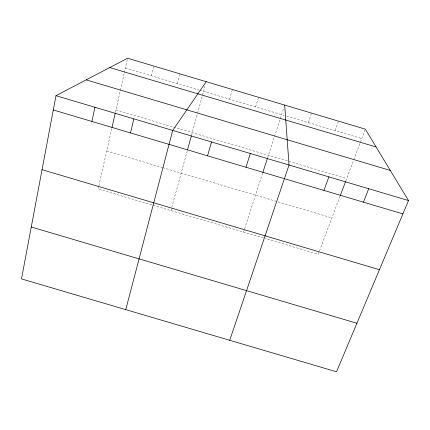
<?xml version="1.0" encoding="UTF-8"?>
<svg xmlns="http://www.w3.org/2000/svg" width="430" height="430" viewBox="0 0 430 430"><rect width="100%" height="100%" fill="white"/><g stroke="black" fill="none" stroke-linecap="round" stroke-linejoin="round"><path stroke-width="0.32" stroke-dasharray="2.15 1.61" d="M98.728 186.373L98.142 188.99L264.617 238.327M98.879 185.717L111.832 128.188M115.353 112.542L120.212 90.972M120.357 90.321L124.184 73.315M124.334 72.665L127.581 58.227M151.446 75.863L153.811 66.053M177.504 83.63L180.019 73.869M170.914 210.56L171.624 207.975M171.796 207.33L187.152 151.269M191.549 135.213L197.37 113.955M197.547 113.31L205.502 84.275M229.572 99.158L232.383 89.488M255.581 106.909L258.532 97.287M243.541 232.082L244.364 229.534M244.568 228.9L262.666 173.021M267.584 157.831L283.838 107.64M308.321 122.636L311.567 113.111M335.051 130.607L338.453 121.131M340.119 196.048L318.211 254.211L265.256 238.516M345.752 181.084L353.519 160.454M353.756 159.831L360.114 142.948M360.351 142.319L365.317 129.145M106.694 151L162.088 167.447M162.723 167.635L331.901 217.865M125.361 68.085L199.101 90.069M199.74 90.262L284.112 115.417M286.66 116.175L361.764 138.567M115.939 109.935L346.693 178.59"/><path stroke-width="0.64" d="M55.981 95.691L21.5 278.914L336.534 371.773L408.5 200.563L365.317 129.145L127.581 58.227L55.981 95.691L408.5 200.563M91.918 121.448L94.928 107.28M111.977 127.533L115.208 113.197M130.5 132.918L133.832 118.852M125.77 309.648L172.699 130.414L206.212 81.684M187.501 149.984L191.371 135.853M207.54 155.821L211.517 141.964M245.998 167.254L250.298 153.499M262.87 172.392L267.379 158.466M229.733 340.291L289.035 165.023L284.665 105.087M323.951 190.425L328.902 176.88M340.35 195.424L345.516 181.707M363.447 202.165L368.725 188.727M42.049 169.71L379.437 269.707M31.266 227.013L356.927 323.258M109.736 67.564L376.089 146.963M86.21 79.872L390.284 170.436M53.293 109.967L402.894 213.893"/></g></svg>
